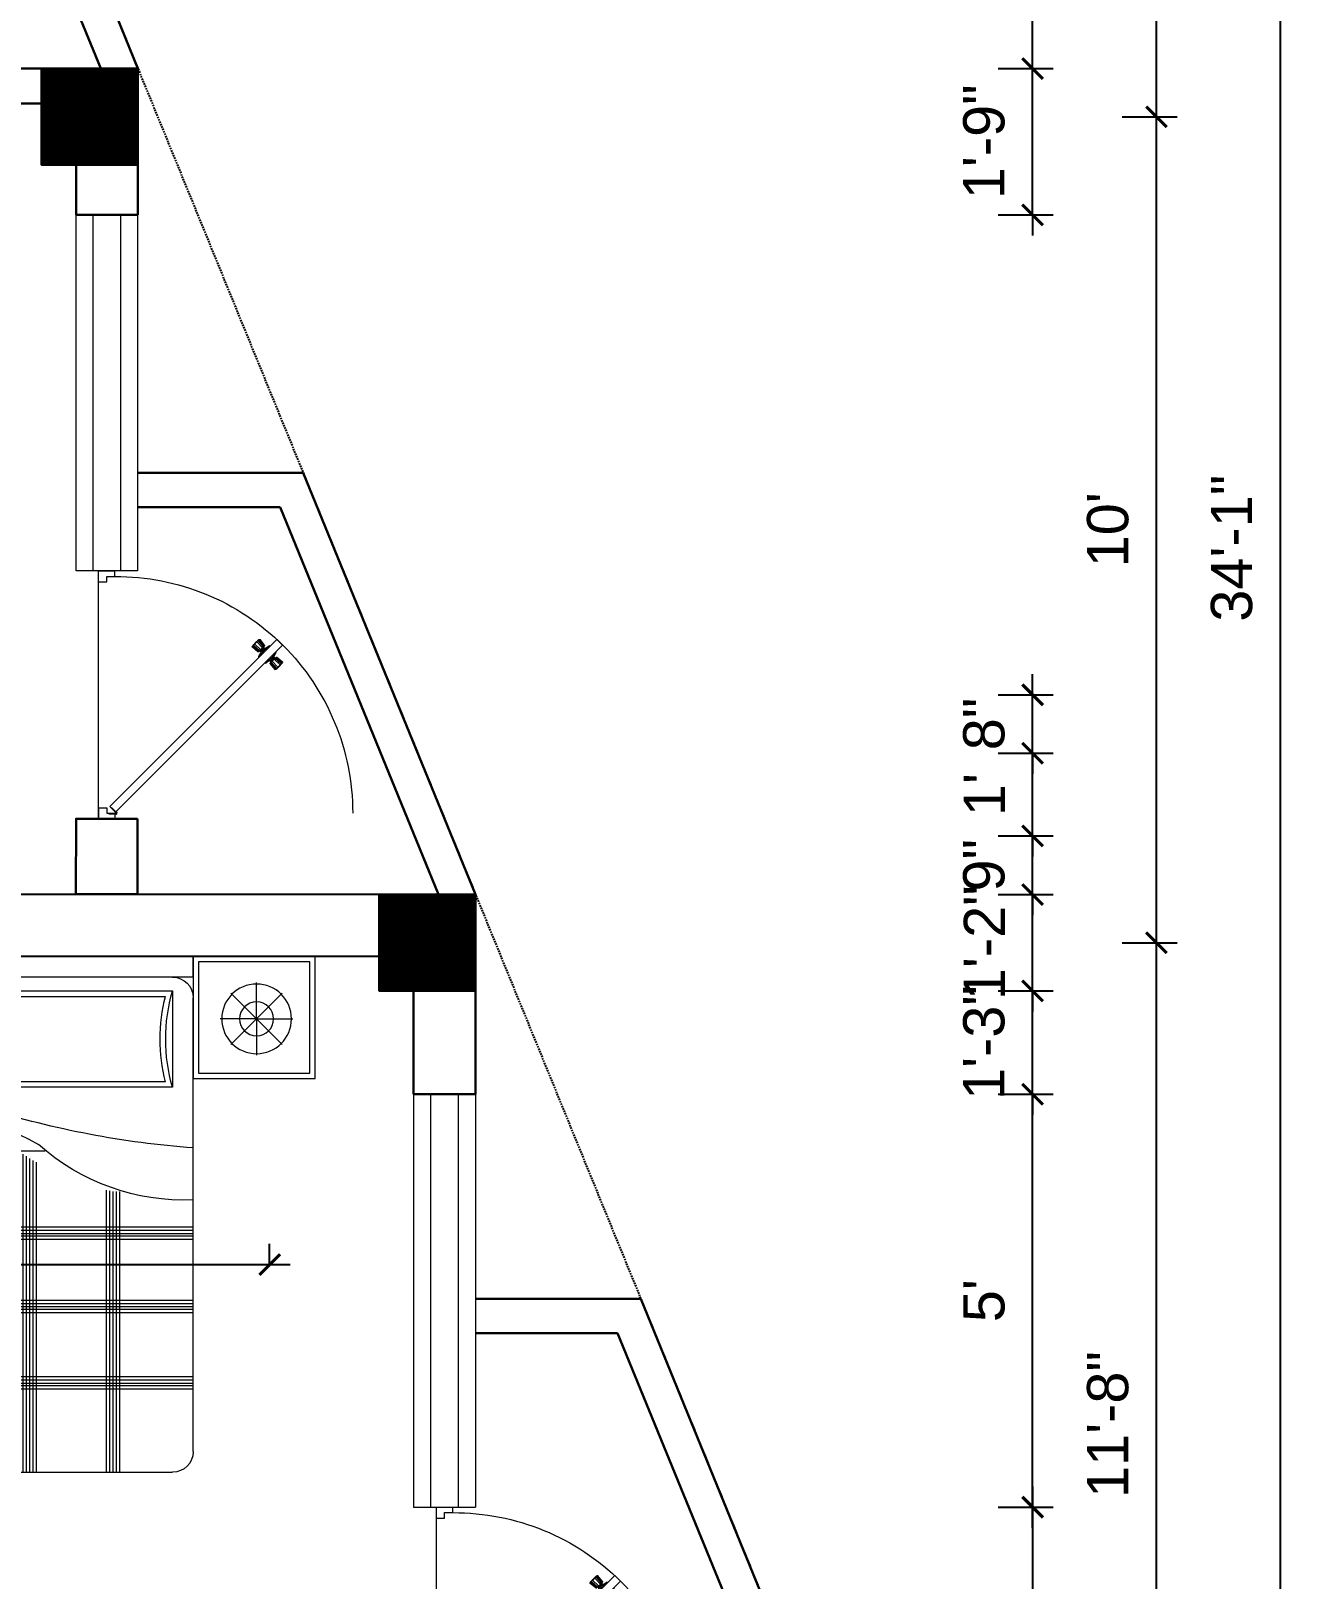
# Model space of a CAD drawing. Header units: inches. Extents: x -6683 to 26091, y -5972 to 4741.
# Drawn here: x 17303.6 to 17488.2, y -2485.4 to -2260.5 of the extents above; entities that cross this region are included whole.
import ezdxf

# ---------------------------------------------------------------- set-up
doc = ezdxf.new("R2010")
doc.units = ezdxf.units.IN
doc.header["$MEASUREMENT"] = 0
doc.linetypes.add('HIDDEN', pattern=[0.375, 0.25, -0.125])
for name, color, linetype, lineweight in [('A-FURN', 9, 'Continuous', 5), ('Dimension-0.13', 114, 'Continuous', 13), ('Door', 205, 'Continuous', 13), ('hatch-.09', 8, 'Continuous', 9), ('PUERTAS', 7, 'Continuous', 9), ('WALL', 12, 'Continuous', 30), ('wall2', 1, 'Continuous', 15), ('windoow', 4, 'Continuous', 5)]:
    doc.layers.add(name, color=color, linetype=linetype, lineweight=lineweight)
doc.layers.add('furniture', color=253, linetype='Continuous')
doc.styles.add('arial 1000', font='arial.ttf')
doc.dimstyles.new("1-8'", dxfattribs={"dimtxt": 6, "dimasz": 3, "dimexe": 3, "dimexo": 6, "dimgap": 4, "dimtad": 1, "dimdec": 0, "dimzin": 0, "dimdsep": 46, "dimlunit": 4, "dimtxsty": 'arial 1000', "dimblk": 'ARCHTICK', "dimcen": 8, "dimdle": 3, "dimclrt": 7, "dimazin": 0, "dimtfac": 1, "dimtdec": 0, "dimtix": 1, "dimtmove": 2, "dimatfit": 3, "dimfxl": 5, "dimfxlon": 1, "dimarcsym": 0})

# ---------------------------------------------------------------- blocks, each defined once
blk = doc.blocks.new('A$C3AED30AC')
at = {"layer": 'A-FURN', "color": 147, "linetype": 'ByBlock'}
for p, q in [((0, 1532.2), (0, 1982.2)), ((0, 1982.2), (450, 1982.2)), ((450, 1982.2), (1949.6, 1982.2)), ((450, 1982.2), (450, 1532.2)), ((450, 1906), (450, 1982.2)), ((1949.6, 1982.2), (1949.6, 1532.2)), ((2399.6, 1982.2), (1949.6, 1982.2)), ((2399.6, 1532.2), (2399.6, 1982.2)), ((450, 1906), (1949.6, 1906)), ((450, 155.2), (450, 1829.8)), ((1949.6, 1829.8), (1949.6, 159)), ((450, 1532.2), (0, 1532.2)), ((1949.6, 1532.2), (2399.6, 1532.2)), ((1869.6, 79), (526.2, 79))]:
    blk.add_line(p, q, dxfattribs=at)
at = {"layer": 'A-FURN', "color": 8}
for p, q in [((20, 1552.2), (20, 1962.2)), ((20, 1962.2), (430, 1962.2)), ((430, 1962.2), (430, 1552.2)), ((1969.6, 1962.2), (1969.6, 1552.2)), ((2379.6, 1962.2), (1969.6, 1962.2)), ((2379.6, 1552.2), (2379.6, 1962.2)), ((430, 1552.2), (20, 1552.2)), ((1969.6, 1552.2), (2379.6, 1552.2))]:
    blk.add_line(p, q, dxfattribs=at)
at = {"layer": 'A-FURN', "color": 5, "linetype": 'ByBlock'}
for p, q in [((216, 1752.2), (216, 1886.6)), ((2183.6, 1752.2), (2183.6, 1886.6)), ((216, 1752.2), (121, 1847.2)), ((216, 1752.2), (311.1, 1847.2)), ((526.2, 1855.2), (526.2, 1499.6)), ((1189.3, 1855.2), (526.2, 1855.2)), ((1189.3, 1499.6), (1189.3, 1855.2)), ((1873.4, 1855.2), (1240.1, 1855.2)), ((1240.1, 1855.2), (1240.1, 1499.6)), ((1873.4, 1499.6), (1873.4, 1855.2)), ((2183.6, 1752.2), (2088.5, 1847.2)), ((2183.6, 1752.2), (2278.6, 1847.2)), ((216, 1752.2), (81.7, 1752.2)), ((216, 1752.2), (121, 1657.2)), ((216, 1752.2), (216, 1752.2)), ((216, 1752.2), (216, 1752.2)), ((216, 1752.2), (216, 1752.2)), ((216, 1752.2), (350.4, 1752.2)), ((216, 1752.2), (216, 1617.8)), ((216, 1752.2), (311.1, 1657.2)), ((2183.6, 1752.2), (2049.2, 1752.2)), ((2183.6, 1752.2), (2088.5, 1657.2)), ((2183.6, 1752.2), (2317.9, 1752.2)), ((2183.6, 1752.2), (2183.6, 1752.2)), ((2183.6, 1752.2), (2183.6, 1752.2)), ((2183.6, 1752.2), (2183.6, 1752.2)), ((2183.6, 1752.2), (2278.6, 1657.2)), ((2183.6, 1752.2), (2183.6, 1617.8)), ((526.2, 1499.6), (1189.3, 1499.6)), ((1240.1, 1499.6), (1873.4, 1499.6)), ((1573.7, 1448.8), (1949.6, 1448.8)), ((996, 1263.6), (1949.6, 1263.6))]:
    blk.add_line(p, q, dxfattribs=at)
at = {"layer": 'A-FURN', "color": 9}
for p, q in [((1163.2, 1835.2), (552.3, 1835.2)), ((1847.3, 1835.2), (1266.2, 1835.2)), ((552.3, 1519.6), (1163.2, 1519.6)), ((1266.2, 1519.6), (1847.3, 1519.6))]:
    blk.add_line(p, q, dxfattribs=at)
at = {"layer": 'A-FURN', "color": 8, "linetype": 'Continuous'}
for p, q in [((1335, 1263.6), (1335, 79)), ((1347, 1263.6), (1347, 79)), ((1359, 1263.6), (1359, 79)), ((1372.1, 1263.6), (1372.1, 79)), ((1384.1, 1263.6), (1384.1, 79)), ((1639.9, 1263.6), (1639.9, 79)), ((1651.9, 1263.6), (1651.9, 79)), ((1663.9, 1263.6), (1663.9, 79)), ((1676.9, 1263.6), (1676.9, 79)), ((1688.9, 1263.6), (1688.9, 79)), ((1029.9, 1223.1), (1029.9, 79)), ((1041.9, 1230), (1041.9, 79)), ((1053.9, 1237.2), (1053.9, 79)), ((1067, 1245.2), (1067, 79)), ((1079, 1252.8), (1079, 79)), ((722, 1114.6), (722, 79)), ((734, 1114.6), (734, 79)), ((746, 1114.6), (746, 79)), ((759.1, 1117.1), (759.1, 79)), ((771.1, 1120.2), (771.1, 79)), ((450, 983.2), (1949.6, 983.2)), ((450, 971.2), (1949.6, 971.2)), ((450, 959.2), (1949.6, 959.2)), ((450, 949.8), (1949.6, 949.8)), ((450, 937.8), (1949.6, 937.8)), ((450, 713), (1949.6, 713)), ((450, 701), (1949.6, 701)), ((450, 689), (1949.6, 689)), ((450, 679.6), (1949.6, 679.6)), ((450, 667.6), (1949.6, 667.6)), ((450, 431.1), (1949.6, 431.1)), ((450, 419.1), (1949.6, 419.1)), ((450, 407.1), (1949.6, 407.1)), ((450, 397.7), (1949.6, 397.7)), ((450, 385.7), (1949.6, 385.7))]:
    blk.add_line(p, q, dxfattribs=at)
at = {"layer": 'A-FURN', "color": 5, "linetype": 'ByBlock'}
for centre, radius in [((216, 1752.2), 128.5), ((2183.6, 1752.2), 128.5), ((216, 1752.2), 62.8), ((2183.6, 1752.2), 62.8)]:
    blk.add_circle(centre, radius, dxfattribs=at)
at = {"layer": 'A-FURN', "color": 147, "linetype": 'ByBlock'}
for centre, radius, start, end in [((526.2, 1829.8), 76.2, 90, 180), ((1873.4, 1829.8), 76.2, 0, 90), ((526.2, 155.2), 76.2, 180, 270), ((1869.6, 159), 80, 270, 0)]:
    blk.add_arc(centre, radius, start, end, dxfattribs=at)
at = {"layer": 'A-FURN', "color": 5, "linetype": 'ByBlock'}
for centre, radius, start, end in [((-83.4, 1677.4), 635, 343.7398, 16.2602), ((1798.9, 1677.4), 635, 163.7398, 196.2602), ((630.5, 1677.4), 635, 343.7398, 16.2602), ((2483, 1677.4), 635, 163.7398, 196.2602), ((1638.5, 177.4), 1271.4, 90.3564, 119.0389), ((1572.9, -870.3), 2319.1, 89.9801, 99.0312), ((193.9, 4688.5), 3422.4, 274.2889, 287.25), ((485.1, 1886.5), 802.9, 267.4969, 311.9132)]:
    blk.add_arc(centre, radius, start, end, dxfattribs=at)
at = {"layer": 'A-FURN', "color": 9}
for centre, start, end in [((-83.4, 1677.4), 346.0594, 13.9406), ((1798.9, 1677.4), 166.0594, 193.9406), ((630.5, 1677.4), 346.0594, 13.9406), ((2483, 1677.4), 166.0594, 193.9406)]:
    blk.add_arc(centre, 655, start, end, dxfattribs=at)
blk = doc.blocks.new('_ArchTick')
at = {"color": 0, "const_width": 0.15}
blk.add_lwpolyline([(-0.5, -0.5), (0.5, 0.5)], dxfattribs=at)
blk = doc.blocks.new('*D138')
at = {"layer": 'Defpoints', "color": 0, "transparency": 16777216}
for p in [(17368.23, -2393), (17467.18, -2393), (17368.23, -2533)]:
    blk.add_point(p, dxfattribs=at)
at = {"layer": 'Dimension-0.13', "color": 0, "lineweight": -2, "transparency": 16777216}
for p, q in [((17467.18, -2536), (17467.18, -2390)), ((17462.18, -2393), (17470.18, -2393)), ((17462.18, -2533), (17470.18, -2533))]:
    blk.add_line(p, q, dxfattribs=at)
at = {"layer": 'Dimension-0.13', "color": 0, "lineweight": -2, "transparency": 16777216, "xscale": 3, "yscale": 3, "zscale": 3}
for p, rotation in [((17467.18, -2393), 90), ((17467.18, -2533), 270)]:
    blk.add_blockref('_ArchTick', p, dxfattribs=dict(at, rotation=rotation))
at = {"layer": 'Dimension-0.13', "color": 7, "transparency": 16777216, "insert": (17460.12, -2463), "char_height": 6, "attachment_point": 5, "rotation": 90, "style": 'arial 1000'}
blk.add_mtext('11\'-8"', dxfattribs=at)
blk = doc.blocks.new('*D139')
at = {"layer": 'Defpoints', "color": 0, "transparency": 16777216}
for p in [(17264.12, -2131.36), (17485.18, -2131.36), (17367.41, -2540)]:
    blk.add_point(p, dxfattribs=at)
at = {"layer": 'Dimension-0.13', "color": 0, "lineweight": -2, "transparency": 16777216}
for p, q in [((17485.18, -2543), (17485.18, -2128.36)), ((17480.18, -2131.36), (17488.18, -2131.36)), ((17480.18, -2540), (17488.18, -2540))]:
    blk.add_line(p, q, dxfattribs=at)
at = {"layer": 'Dimension-0.13', "color": 0, "lineweight": -2, "transparency": 16777216, "xscale": 3, "yscale": 3, "zscale": 3}
for p, rotation in [((17485.18, -2131.36), 90), ((17485.18, -2540), 270)]:
    blk.add_blockref('_ArchTick', p, dxfattribs=dict(at, rotation=rotation))
at = {"layer": 'Dimension-0.13', "color": 7, "transparency": 16777216, "insert": (17478.12, -2335.68), "char_height": 6, "attachment_point": 5, "rotation": 90, "style": 'arial 1000'}
blk.add_mtext('34\'-1"', dxfattribs=at)
blk = doc.blocks.new('*D152')
at = {"layer": 'Defpoints', "color": 0, "transparency": 16777216}
for p in [(17368.23, -2415), (17449.18, -2415), (17368.23, -2475)]:
    blk.add_point(p, dxfattribs=at)
at = {"layer": 'Dimension-0.13', "color": 0, "lineweight": -2, "transparency": 16777216}
for p, q in [((17449.18, -2478), (17449.18, -2412)), ((17444.18, -2415), (17452.18, -2415)), ((17444.18, -2475), (17452.18, -2475))]:
    blk.add_line(p, q, dxfattribs=at)
at = {"layer": 'Dimension-0.13', "color": 0, "lineweight": -2, "transparency": 16777216, "xscale": 3, "yscale": 3, "zscale": 3}
for p, rotation in [((17449.18, -2415), 90), ((17449.18, -2475), 270)]:
    blk.add_blockref('_ArchTick', p, dxfattribs=dict(at, rotation=rotation))
at = {"layer": 'Dimension-0.13', "color": 7, "transparency": 16777216, "insert": (17442.13, -2445), "char_height": 6, "attachment_point": 5, "rotation": 90, "style": 'arial 1000'}
blk.add_mtext("5'", dxfattribs=at)
blk = doc.blocks.new('*D153')
at = {"layer": 'Defpoints', "color": 0, "transparency": 16777216}
for p in [(17368.23, -2400), (17449.18, -2400), (17368.23, -2415)]:
    blk.add_point(p, dxfattribs=at)
at = {"layer": 'Dimension-0.13', "color": 0, "lineweight": -2, "transparency": 16777216}
for p, q in [((17449.18, -2400), (17449.18, -2397)), ((17444.18, -2400), (17452.18, -2400)), ((17449.18, -2415), (17449.18, -2400)), ((17444.18, -2415), (17452.18, -2415)), ((17449.18, -2415), (17449.18, -2418))]:
    blk.add_line(p, q, dxfattribs=at)
at = {"layer": 'Dimension-0.13', "color": 0, "lineweight": -2, "transparency": 16777216, "xscale": 3, "yscale": 3, "zscale": 3}
for p, rotation in [((17449.18, -2400), 270), ((17449.18, -2415), 90)]:
    blk.add_blockref('_ArchTick', p, dxfattribs=dict(at, rotation=rotation))
at = {"layer": 'Dimension-0.13', "color": 7, "transparency": 16777216, "insert": (17442.12, -2407.5), "char_height": 6, "attachment_point": 5, "rotation": 90, "style": 'arial 1000'}
blk.add_mtext('1\'-3"', dxfattribs=at)
blk = doc.blocks.new('*D154')
at = {"layer": 'Defpoints', "color": 0, "transparency": 16777216}
for p in [(17368.23, -2386), (17449.18, -2386), (17368.23, -2400)]:
    blk.add_point(p, dxfattribs=at)
at = {"layer": 'Dimension-0.13', "color": 0, "lineweight": -2, "transparency": 16777216}
for p, q in [((17449.18, -2386), (17449.18, -2383)), ((17444.18, -2386), (17452.18, -2386)), ((17449.18, -2400), (17449.18, -2386)), ((17444.18, -2400), (17452.18, -2400)), ((17449.18, -2400), (17449.18, -2403))]:
    blk.add_line(p, q, dxfattribs=at)
at = {"layer": 'Dimension-0.13', "color": 0, "lineweight": -2, "transparency": 16777216, "xscale": 3, "yscale": 3, "zscale": 3}
for p, rotation in [((17449.18, -2386), 270), ((17449.18, -2400), 90)]:
    blk.add_blockref('_ArchTick', p, dxfattribs=dict(at, rotation=rotation))
at = {"layer": 'Dimension-0.13', "color": 7, "transparency": 16777216, "insert": (17442.17, -2393), "char_height": 6, "attachment_point": 5, "rotation": 90, "style": 'arial 1000'}
blk.add_mtext('1\'-2"', dxfattribs=at)
blk = doc.blocks.new('*D155')
at = {"layer": 'Defpoints', "color": 0, "transparency": 16777216}
for p in [(17319.17, -2377.47), (17449.18, -2377.47), (17368.23, -2386)]:
    blk.add_point(p, dxfattribs=at)
at = {"layer": 'Dimension-0.13', "color": 0, "lineweight": -2, "transparency": 16777216}
for p, q in [((17449.18, -2377.47), (17449.18, -2374.47)), ((17444.18, -2377.47), (17452.18, -2377.47)), ((17449.18, -2386), (17449.18, -2377.47)), ((17444.18, -2386), (17452.18, -2386)), ((17449.18, -2386), (17449.18, -2389))]:
    blk.add_line(p, q, dxfattribs=at)
at = {"layer": 'Dimension-0.13', "color": 0, "lineweight": -2, "transparency": 16777216, "xscale": 3, "yscale": 3, "zscale": 3}
for p, rotation in [((17449.18, -2377.47), 270), ((17449.18, -2386), 90)]:
    blk.add_blockref('_ArchTick', p, dxfattribs=dict(at, rotation=rotation))
at = {"layer": 'Dimension-0.13', "color": 7, "transparency": 16777216, "insert": (17442.12, -2381.74), "char_height": 6, "attachment_point": 5, "rotation": 90, "style": 'arial 1000'}
blk.add_mtext('9"', dxfattribs=at)
blk = doc.blocks.new('*D156')
at = {"layer": 'Defpoints', "color": 0, "transparency": 16777216}
for p in [(17319.17, -2365.47), (17449.18, -2365.47), (17319.17, -2377.47)]:
    blk.add_point(p, dxfattribs=at)
at = {"layer": 'Dimension-0.13', "color": 0, "lineweight": -2, "transparency": 16777216}
for p, q in [((17449.18, -2365.47), (17449.18, -2362.47)), ((17444.18, -2365.47), (17452.18, -2365.47)), ((17449.18, -2377.47), (17449.18, -2365.47)), ((17444.18, -2377.47), (17452.18, -2377.47)), ((17449.18, -2377.47), (17449.18, -2380.47))]:
    blk.add_line(p, q, dxfattribs=at)
at = {"layer": 'Dimension-0.13', "color": 0, "lineweight": -2, "transparency": 16777216, "xscale": 3, "yscale": 3, "zscale": 3}
for p, rotation in [((17449.18, -2365.47), 270), ((17449.18, -2377.47), 90)]:
    blk.add_blockref('_ArchTick', p, dxfattribs=dict(at, rotation=rotation))
at = {"layer": 'Dimension-0.13', "color": 7, "transparency": 16777216, "insert": (17442.17, -2371.47), "char_height": 6, "attachment_point": 5, "rotation": 90, "style": 'arial 1000'}
blk.add_mtext("1'", dxfattribs=at)
blk = doc.blocks.new('*D157')
at = {"layer": 'Defpoints', "color": 0, "transparency": 16777216}
for p in [(17319.17, -2356.98), (17449.18, -2356.98), (17319.17, -2365.47)]:
    blk.add_point(p, dxfattribs=at)
at = {"layer": 'Dimension-0.13', "color": 0, "lineweight": -2, "transparency": 16777216}
for p, q in [((17449.18, -2356.98), (17449.18, -2353.98)), ((17444.18, -2356.98), (17452.18, -2356.98)), ((17449.18, -2365.47), (17449.18, -2356.98)), ((17444.18, -2365.47), (17452.18, -2365.47)), ((17449.18, -2365.47), (17449.18, -2368.47))]:
    blk.add_line(p, q, dxfattribs=at)
at = {"layer": 'Dimension-0.13', "color": 0, "lineweight": -2, "transparency": 16777216, "xscale": 3, "yscale": 3, "zscale": 3}
for p, rotation in [((17449.18, -2356.98), 270), ((17449.18, -2365.47), 90)]:
    blk.add_blockref('_ArchTick', p, dxfattribs=dict(at, rotation=rotation))
at = {"layer": 'Dimension-0.13', "color": 7, "transparency": 16777216, "insert": (17442.12, -2361.22), "char_height": 6, "attachment_point": 5, "rotation": 90, "style": 'arial 1000'}
blk.add_mtext('8"', dxfattribs=at)
blk = doc.blocks.new('*D158')
at = {"layer": 'Defpoints', "color": 0, "transparency": 16777216}
for p in [(17319.17, -2266), (17449.18, -2266), (17319.17, -2287.25)]:
    blk.add_point(p, dxfattribs=at)
at = {"layer": 'Dimension-0.13', "color": 0, "lineweight": -2, "transparency": 16777216}
for p, q in [((17449.18, -2266), (17449.18, -2263)), ((17444.18, -2266), (17452.18, -2266)), ((17449.18, -2287.25), (17449.18, -2266)), ((17444.18, -2287.25), (17452.18, -2287.25)), ((17449.18, -2287.25), (17449.18, -2290.25))]:
    blk.add_line(p, q, dxfattribs=at)
at = {"layer": 'Dimension-0.13', "color": 0, "lineweight": -2, "transparency": 16777216, "xscale": 3, "yscale": 3, "zscale": 3}
for p, rotation in [((17449.18, -2266), 270), ((17449.18, -2287.25), 90)]:
    blk.add_blockref('_ArchTick', p, dxfattribs=dict(at, rotation=rotation))
at = {"layer": 'Dimension-0.13', "color": 7, "transparency": 16777216, "insert": (17442.12, -2276.63), "char_height": 6, "attachment_point": 5, "rotation": 90, "style": 'arial 1000'}
blk.add_mtext('1\'-9"', dxfattribs=at)
blk = doc.blocks.new('*D133')
at = {"layer": 'Defpoints', "color": 0, "transparency": 16777216}
for p in [(17264.12, -2220.2), (17449.18, -2220.2), (17319.17, -2266)]:
    blk.add_point(p, dxfattribs=at)
at = {"layer": 'Dimension-0.13', "color": 0, "lineweight": -2, "transparency": 16777216}
for p, q in [((17449.18, -2269), (17449.18, -2217.2)), ((17444.18, -2220.2), (17452.18, -2220.2)), ((17444.18, -2266), (17452.18, -2266))]:
    blk.add_line(p, q, dxfattribs=at)
at = {"layer": 'Dimension-0.13', "color": 0, "lineweight": -2, "transparency": 16777216, "xscale": 3, "yscale": 3, "zscale": 3}
for p, rotation in [((17449.18, -2220.2), 90), ((17449.18, -2266), 270)]:
    blk.add_blockref('_ArchTick', p, dxfattribs=dict(at, rotation=rotation))
at = {"layer": 'Dimension-0.13', "color": 7, "transparency": 16777216, "insert": (17442.12, -2243.1), "char_height": 6, "attachment_point": 5, "rotation": 90, "style": 'arial 1000'}
blk.add_mtext('3\'-10"', dxfattribs=at)
blk = doc.blocks.new('*D136')
at = {"layer": 'Defpoints', "color": 0, "transparency": 16777216}
for p in [(17319.17, -2273), (17467.18, -2273), (17368.23, -2393)]:
    blk.add_point(p, dxfattribs=at)
at = {"layer": 'Dimension-0.13', "color": 0, "lineweight": -2, "transparency": 16777216}
for p, q in [((17467.18, -2396), (17467.18, -2270)), ((17462.18, -2273), (17470.18, -2273)), ((17462.18, -2393), (17470.18, -2393))]:
    blk.add_line(p, q, dxfattribs=at)
at = {"layer": 'Dimension-0.13', "color": 0, "lineweight": -2, "transparency": 16777216, "xscale": 3, "yscale": 3, "zscale": 3}
for p, rotation in [((17467.18, -2273), 90), ((17467.18, -2393), 270)]:
    blk.add_blockref('_ArchTick', p, dxfattribs=dict(at, rotation=rotation))
at = {"layer": 'Dimension-0.13', "color": 7, "transparency": 16777216, "insert": (17460.12, -2333), "char_height": 6, "attachment_point": 5, "rotation": 90, "style": 'arial 1000'}
blk.add_mtext("10'", dxfattribs=at)
blk = doc.blocks.new('*D137')
at = {"layer": 'Defpoints', "color": 0, "transparency": 16777216}
for p in [(17264.12, -2138.36), (17467.18, -2138.36), (17319.17, -2273)]:
    blk.add_point(p, dxfattribs=at)
at = {"layer": 'Dimension-0.13', "color": 0, "lineweight": -2, "transparency": 16777216}
for p, q in [((17467.18, -2276), (17467.18, -2135.36)), ((17462.18, -2138.36), (17470.18, -2138.36)), ((17462.18, -2273), (17470.18, -2273))]:
    blk.add_line(p, q, dxfattribs=at)
at = {"layer": 'Dimension-0.13', "color": 0, "lineweight": -2, "transparency": 16777216, "xscale": 3, "yscale": 3, "zscale": 3}
for p, rotation in [((17467.18, -2138.36), 90), ((17467.18, -2273), 270)]:
    blk.add_blockref('_ArchTick', p, dxfattribs=dict(at, rotation=rotation))
at = {"layer": 'Dimension-0.13', "color": 7, "transparency": 16777216, "insert": (17460.12, -2205.68), "char_height": 6, "attachment_point": 5, "rotation": 90, "style": 'arial 1000'}
blk.add_mtext('11\'-3"', dxfattribs=at)
blk = doc.blocks.new('3ft')
at = {"layer": 'PUERTAS', "color": 2}
for p, q in [((1.01, 2.52), (25.23, 26.74)), ((26.05, 25.92), (1.77, 1.64)), ((21.99, 26.11), (21.98, 26.13)), ((26.05, 25.92), (25.23, 26.74)), ((25.42, 22.68), (25.43, 22.67)), ((0, 2.4), (0, 0)), ((0.72, 2.4), (0, 2.4)), ((0.72, 1.52), (0.72, 2.44)), ((0.8, 1.52), (0.8, 2.41)), ((1.57, 1.84), (0.94, 2.47)), ((1.63, 1.89), (0.97, 2.55)), ((35.2, 1.2), (35.2, 2.4)), ((35.2, 2.4), (36, 2.4)), ((36, 0), (36, 2.4)), ((1.6, 0), (0, 0)), ((0.8, 1.52), (0.72, 1.52)), ((0.8, 1.2), (0.8, 1.52)), ((1.6, 1.2), (0.8, 1.2)), ((1.63, 1.89), (1.57, 1.84)), ((1.77, 1.64), (1.57, 1.84)), ((1.6, 0), (1.6, 1.2)), ((34.4, 0), (34.4, 1.2)), ((34.4, 1.2), (35.2, 1.2)), ((34.4, 0), (36, 0))]:
    blk.add_line(p, q, dxfattribs=at)
at = {"layer": 'PUERTAS', "color": 8}
for p, q in [((22.57, 24.94), (21.65, 25.68)), ((22.63, 24.99), (21.69, 25.75)), ((22.74, 25.1), (21.84, 25.9)), ((22.13, 26.28), (21.98, 26.13)), ((22.88, 25.24), (22.01, 26.06)), ((22.13, 26.28), (22.27, 26.42)), ((22.29, 26.41), (22.27, 26.42)), ((23.16, 25.52), (22.34, 26.39)), ((23.3, 25.66), (22.5, 26.56)), ((23.41, 25.77), (22.65, 26.71)), ((22.69, 24.32), (23.02, 24.83)), ((23.46, 25.83), (22.72, 26.75)), ((22.95, 24.96), (22.84, 25.07)), ((22.98, 24.99), (22.86, 25.1)), ((23.03, 25.04), (22.91, 25.15)), ((22.91, 24.53), (23.1, 24.91)), ((23.11, 25.12), (22.99, 25.23)), ((23.13, 24.76), (23.18, 24.99)), ((23.28, 25.3), (23.17, 25.41)), ((23.36, 25.37), (23.25, 25.49)), ((23.31, 24.94), (23.28, 25.08)), ((23.41, 25.43), (23.3, 25.54)), ((23.46, 25.09), (23.32, 25.13)), ((23.44, 25.45), (23.33, 25.56)), ((23.64, 25.27), (23.41, 25.22)), ((23.87, 25.49), (23.49, 25.3)), ((24.08, 25.71), (23.57, 25.38)), ((25.02, 24.77), (24.68, 24.26)), ((23.63, 23.38), (24.14, 23.72)), ((23.84, 23.6), (24.22, 23.79)), ((24.07, 23.82), (24.3, 23.88)), ((24.25, 24), (24.39, 23.97)), ((24.25, 23.26), (24.99, 22.34)), ((24.27, 23.64), (24.38, 23.53)), ((24.3, 23.67), (24.41, 23.56)), ((24.3, 23.32), (25.06, 22.38)), ((24.35, 23.72), (24.46, 23.61)), ((24.4, 24.15), (24.43, 24.01)), ((24.41, 23.43), (25.2, 22.53)), ((24.43, 23.8), (24.54, 23.69)), ((24.58, 24.33), (24.52, 24.1)), ((24.55, 23.57), (25.37, 22.7)), ((24.6, 23.97), (24.72, 23.86)), ((24.8, 24.56), (24.61, 24.18)), ((24.68, 24.05), (24.79, 23.94)), ((24.73, 24.1), (24.85, 23.99)), ((24.76, 24.13), (24.87, 24.02)), ((24.83, 23.85), (25.7, 23.03)), ((24.97, 23.99), (25.87, 23.2)), ((25.08, 24.1), (26.02, 23.34)), ((25.14, 24.15), (26.06, 23.41)), ((25.58, 22.82), (25.43, 22.67)), ((25.58, 22.82), (25.73, 22.97)), ((25.72, 22.98), (25.73, 22.97)), ((0, 0), (36, 0))]:
    blk.add_line(p, q, dxfattribs=at)
at = {"layer": 'PUERTAS', "color": 1}
for p, q in [((21.67, 25.73), (22.17, 26.23)), ((22.49, 24.95), (21.67, 25.61)), ((21.7, 25.82), (22.14, 26.26)), ((21.73, 25.79), (21.7, 25.82)), ((22.58, 26.7), (22.14, 26.26)), ((22.67, 26.73), (22.17, 26.23)), ((22.61, 26.67), (22.58, 26.7)), ((22.6, 24.96), (23.02, 25.38)), ((22.7, 25.07), (22.71, 25.06)), ((23.45, 25.91), (22.79, 26.73)), ((22.82, 25.06), (23.08, 25.32)), ((22.94, 24.95), (22.83, 25.07)), ((22.93, 24.94), (23.19, 25.21)), ((22.93, 24.84), (22.93, 24.83)), ((23.44, 25.81), (23.02, 25.38)), ((23.34, 25.58), (23.08, 25.32)), ((23.46, 25.47), (23.19, 25.21)), ((23.33, 25.7), (23.34, 25.69)), ((23.45, 25.46), (23.33, 25.57)), ((23.57, 25.47), (23.57, 25.47)), ((24.15, 25.79), (23.68, 25.48)), ((23.68, 25.48), (23.68, 25.48)), ((24.27, 25.78), (24.26, 25.79)), ((25.1, 24.84), (24.79, 24.38)), ((25.09, 24.96), (25.1, 24.95)), ((22.61, 24.25), (22.92, 24.72)), ((22.62, 24.13), (22.61, 24.14)), ((22.92, 24.72), (22.92, 24.72)), ((23.44, 23.31), (23.45, 23.3)), ((23.56, 23.3), (24.03, 23.61)), ((24.03, 23.61), (24.03, 23.62)), ((24.14, 23.62), (24.14, 23.62)), ((24.25, 23.62), (24.51, 23.89)), ((24.26, 23.29), (24.69, 23.71)), ((24.26, 23.63), (24.37, 23.52)), ((24.26, 23.18), (24.92, 22.37)), ((24.37, 23.52), (24.63, 23.77)), ((24.37, 23.4), (24.37, 23.4)), ((24.78, 24.15), (24.51, 23.89)), ((24.89, 24.03), (24.63, 23.77)), ((25.11, 24.14), (24.69, 23.71)), ((24.77, 24.14), (24.88, 24.03)), ((24.79, 24.38), (24.78, 24.37)), ((24.78, 24.26), (24.78, 24.26)), ((25, 24.03), (25, 24.03)), ((25.04, 22.36), (25.54, 22.86)), ((25.13, 22.39), (25.57, 22.83)), ((25.22, 24.14), (26.03, 23.48)), ((26.04, 23.37), (25.54, 22.86)), ((26.01, 23.27), (25.57, 22.83)), ((25.98, 23.3), (26.01, 23.27)), ((25.1, 22.42), (25.13, 22.39))]:
    blk.add_line(p, q, dxfattribs=at)
at = {"layer": 'PUERTAS', "color": 2}
for radius in [0.155, 0.0752]:
    blk.add_circle((0.82, 2.56), radius, dxfattribs=at)
at = {"layer": 'PUERTAS', "color": 8}
blk.add_arc((0.82, 2.56), 34.38, 359.7285, 90.0333, dxfattribs=at)
at = {"layer": 'PUERTAS', "color": 1}
for centre, start, end in [((22.54, 25.01), 231.0764, 315), ((22.73, 26.68), 38.9236, 135), ((22.77, 25.12), 225, 315), ((22.99, 24.89), 135, 219.7428), ((22.87, 24.78), 315, 39.7428), ((23.28, 25.63), 315, 45), ((23.39, 25.86), 315, 38.9236), ((23.51, 25.41), 50.2572, 135), ((23.62, 25.53), 230.2572, 315), ((24.2, 25.73), 45, 135), ((25.04, 24.89), 315, 45), ((22.67, 24.2), 135, 225), ((23.51, 23.36), 225, 315), ((24.09, 23.56), 50.2572, 135), ((24.2, 23.68), 230.2572, 315), ((24.32, 23.23), 135, 218.9236), ((24.42, 23.46), 135, 225), ((24.84, 24.31), 135, 219.7428), ((24.72, 24.21), 315, 39.7428), ((24.94, 23.98), 45, 135), ((25.17, 24.08), 51.0764, 135), ((25.98, 23.42), 315, 51.0764), ((24.98, 22.42), 218.9236, 315)]:
    blk.add_arc(centre, 0.08, start, end, dxfattribs=at)
blk = doc.blocks.new('*U43')
at = {"color": 3}
blk.add_blockref('3ft', (0, 0), dxfattribs=at)
blk = doc.blocks.new('*D175')
at = {"layer": 'Defpoints', "color": 0, "transparency": 16777216}
for p in [(17368.23, -2475), (17368.23, -2511), (17449.18, -2511)]:
    blk.add_point(p, dxfattribs=at)
at = {"layer": 'Dimension-0.13', "color": 0, "lineweight": -2, "transparency": 16777216}
for p, q in [((17449.18, -2472), (17449.18, -2514)), ((17444.18, -2475), (17452.18, -2475)), ((17444.18, -2511), (17452.18, -2511))]:
    blk.add_line(p, q, dxfattribs=at)
at = {"layer": 'Dimension-0.13', "color": 0, "lineweight": -2, "transparency": 16777216, "xscale": 3, "yscale": 3, "zscale": 3}
for p, rotation in [((17449.18, -2475), 90), ((17449.18, -2511), 270)]:
    blk.add_blockref('_ArchTick', p, dxfattribs=dict(at, rotation=rotation))
at = {"layer": 'Dimension-0.13', "color": 7, "transparency": 16777216, "insert": (17442.12, -2493), "char_height": 6, "attachment_point": 5, "rotation": 90, "style": 'arial 1000'}
blk.add_mtext("3'", dxfattribs=at)
blk = doc.blocks.new('*D176')
at = {"layer": 'Defpoints', "color": 0, "transparency": 16777216}
for p in [(17338.3, -2439.76), (17194.61, -2441.08), (17338.3, -2440.88)]:
    blk.add_point(p, dxfattribs=at)
at = {"layer": 'Door', "color": 0, "lineweight": -2, "transparency": 16777216}
for p, q in [((17194.61, -2439.76), (17194.61, -2436.76)), ((17338.3, -2439.76), (17338.3, -2436.76)), ((17191.61, -2439.76), (17341.3, -2439.76))]:
    blk.add_line(p, q, dxfattribs=at)
at = {"layer": 'Door', "color": 0, "lineweight": -2, "transparency": 16777216, "xscale": 3, "yscale": 3, "zscale": 3, "rotation": 180}
blk.add_blockref('_ArchTick', (17194.61, -2439.76), dxfattribs=at)
at = {"layer": 'Door', "color": 0, "lineweight": -2, "transparency": 16777216, "xscale": 3, "yscale": 3, "zscale": 3}
blk.add_blockref('_ArchTick', (17338.3, -2439.76), dxfattribs=at)
at = {"layer": 'Door', "color": 7, "transparency": 16777216, "insert": (17266.46, -2432.75), "char_height": 6, "attachment_point": 5, "style": 'arial 1000'}
blk.add_mtext("12'", dxfattribs=at)

msp = doc.modelspace()

# ---------------------------------------------------------------- hatches: boundary and pattern name
at = {"layer": 'hatch-.09'}
h = msp.add_hatch(dxfattribs=at)
h.set_pattern_fill('ANSI31', color=256)
h.set_pattern_definition([(45, (1872.77931, -2556.14343), (-0.0883883476, 0.0883883476), [])])
h.paths.add_polyline_path([(17319.17, -2266), (17305.17, -2266), (17305.17, -2280), (17319.17, -2280)])
h = msp.add_hatch(dxfattribs=at)
h.set_pattern_fill('ANSI31', color=256)
h.set_pattern_definition([(45, (1921.83675, -2676.14343), (-0.0883883476, 0.0883883476), [])])
h.paths.add_polyline_path([(17368.23, -2386), (17354.23, -2386), (17354.23, -2400), (17368.23, -2400)])

# ---------------------------------------------------------------- linework, layer by layer
at = {"linetype": 'HIDDEN'}
msp.add_lwpolyline([(17041.98, -2134.5), (17264.12, -2131.36), (17431.18, -2540), (17061.96, -2540), (17041.98, -2134.5)], dxfattribs=at)
at = {"layer": 'WALL'}
for p, q in [((17288.12, -2190.06), (17319.17, -2266)), ((17284.76, -2195.06), (17313.77, -2266)), ((17319.17, -2266), (17264.12, -2266)), ((17319.17, -2266), (17319.17, -2287.25)), ((17305.17, -2271.05), (17255.12, -2271.05)), ((17310.17, -2280), (17310.17, -2287.25)), ((17310.17, -2287.25), (17319.17, -2287.25)), ((17343.17, -2324.71), (17319.17, -2324.71)), ((17343.17, -2324.71), (17368.23, -2386)), ((17339.81, -2329.71), (17319.17, -2329.71)), ((17339.81, -2329.71), (17362.82, -2386)), ((17230.61, -2385.86), (17354.23, -2386)), ((17368.23, -2415), (17368.23, -2386)), ((17354.23, -2395), (17230.61, -2394.86)), ((17359.23, -2415), (17359.23, -2400)), ((17359.23, -2415), (17368.23, -2415)), ((17392.23, -2444.71), (17368.23, -2444.71)), ((17392.23, -2444.71), (17431.18, -2540)), ((17388.87, -2449.71), (17368.23, -2449.71)), ((17388.87, -2449.71), (17423.74, -2535))]:
    msp.add_line(p, q, dxfattribs=at)
for points in [[(17305.17, -2266), (17319.17, -2266), (17319.17, -2280), (17305.17, -2280)], [(17319.11, -2374.98), (17310.17, -2374.98), (17310.16, -2385.96), (17319.1, -2385.96)], [(17354.23, -2386), (17368.23, -2386), (17368.23, -2400), (17354.23, -2400)]]:
    msp.add_lwpolyline(points, close=True, dxfattribs=at)
at = {"layer": 'wall2'}
for p, q in [((17359.23, -2415), (17359.23, -2475)), ((17368.23, -2415), (17368.23, -2475)), ((17359.23, -2475), (17368.23, -2475))]:
    msp.add_line(p, q, dxfattribs=at)
msp.add_lwpolyline([(17310.17, -2287.25), (17319.1, -2287.25), (17319.1, -2338.98), (17310.17, -2338.98)], close=True, dxfattribs=at)
at = {"layer": 'windoow'}
for p, q in [((17312.67, -2338.98), (17312.67, -2287.25)), ((17316.67, -2338.98), (17316.67, -2287.25)), ((17361.73, -2475), (17361.73, -2415)), ((17365.73, -2475), (17365.73, -2415))]:
    msp.add_line(p, q, dxfattribs=at)

# ---------------------------------------------------------------- block references
at = {"layer": 'furniture', "xscale": -0.03937007859349251, "yscale": 0.03937007859349251, "zscale": 0.03937007859349251}
msp.add_blockref('A$C3AED30AC', (17344.91, -2473.04), dxfattribs=at)
at = {"layer": 'WALL', "xscale": -1, "rotation": 270}
for p in [(17313.43, -2374.98), (17362.53, -2511)]:
    msp.add_blockref('*U43', p, dxfattribs=at)

# ---------------------------------------------------------------- dimensions: what is measured, and where the dimension line sits
at = {"layer": 'Dimension-0.13'}
for base, p1, p2, picture, middle in [((17485.18, -2131.36), (17367.41, -2540), (17264.12, -2131.36), '*D139', (17478.12, -2335.68)), ((17467.18, -2138.36), (17319.17, -2273), (17264.12, -2138.36), '*D137', (17460.12, -2205.68)), ((17449.18, -2220.2), (17319.17, -2266), (17264.12, -2220.2), '*D133', (17442.12, -2243.1)), ((17449.18, -2266), (17319.17, -2287.25), (17319.17, -2266), '*D158', (17442.12, -2276.63)), ((17467.18, -2273), (17368.23, -2393), (17319.17, -2273), '*D136', (17460.12, -2333)), ((17449.18, -2356.98), (17319.17, -2365.47), (17319.17, -2356.98), '*D157', (17442.12, -2361.22)), ((17449.18, -2365.47), (17319.17, -2377.47), (17319.17, -2365.47), '*D156', (17442.17, -2371.47)), ((17449.18, -2377.47), (17368.23, -2386), (17319.17, -2377.47), '*D155', (17442.12, -2381.74)), ((17449.18, -2386), (17368.23, -2400), (17368.23, -2386), '*D154', (17442.17, -2393)), ((17467.18, -2393), (17368.23, -2533), (17368.23, -2393), '*D138', (17460.12, -2463)), ((17449.18, -2400), (17368.23, -2415), (17368.23, -2400), '*D153', (17442.12, -2407.5)), ((17449.18, -2415), (17368.23, -2475), (17368.23, -2415), '*D152', (17442.13, -2445)), ((17449.18, -2511), (17368.23, -2475), (17368.23, -2511), '*D175', (17442.12, -2493))]:
    dim = msp.add_linear_dim(base=base, p1=p1, p2=p2, angle=90, dimstyle="1-8'", dxfattribs=at)
    dim.commit()
    dim.dimension.update_dxf_attribs({"geometry": picture, "text_midpoint": middle})
at = {"layer": 'Door'}
dim = msp.add_linear_dim(base=(17338.3, -2439.76), p1=(17194.61, -2441.08), p2=(17338.3, -2440.88), dimstyle="1-8'", dxfattribs=at)
dim.commit()
dim.dimension.update_dxf_attribs({"geometry": '*D176', "text_midpoint": (17266.46, -2432.75)})

doc.saveas('drawing.dxf')
